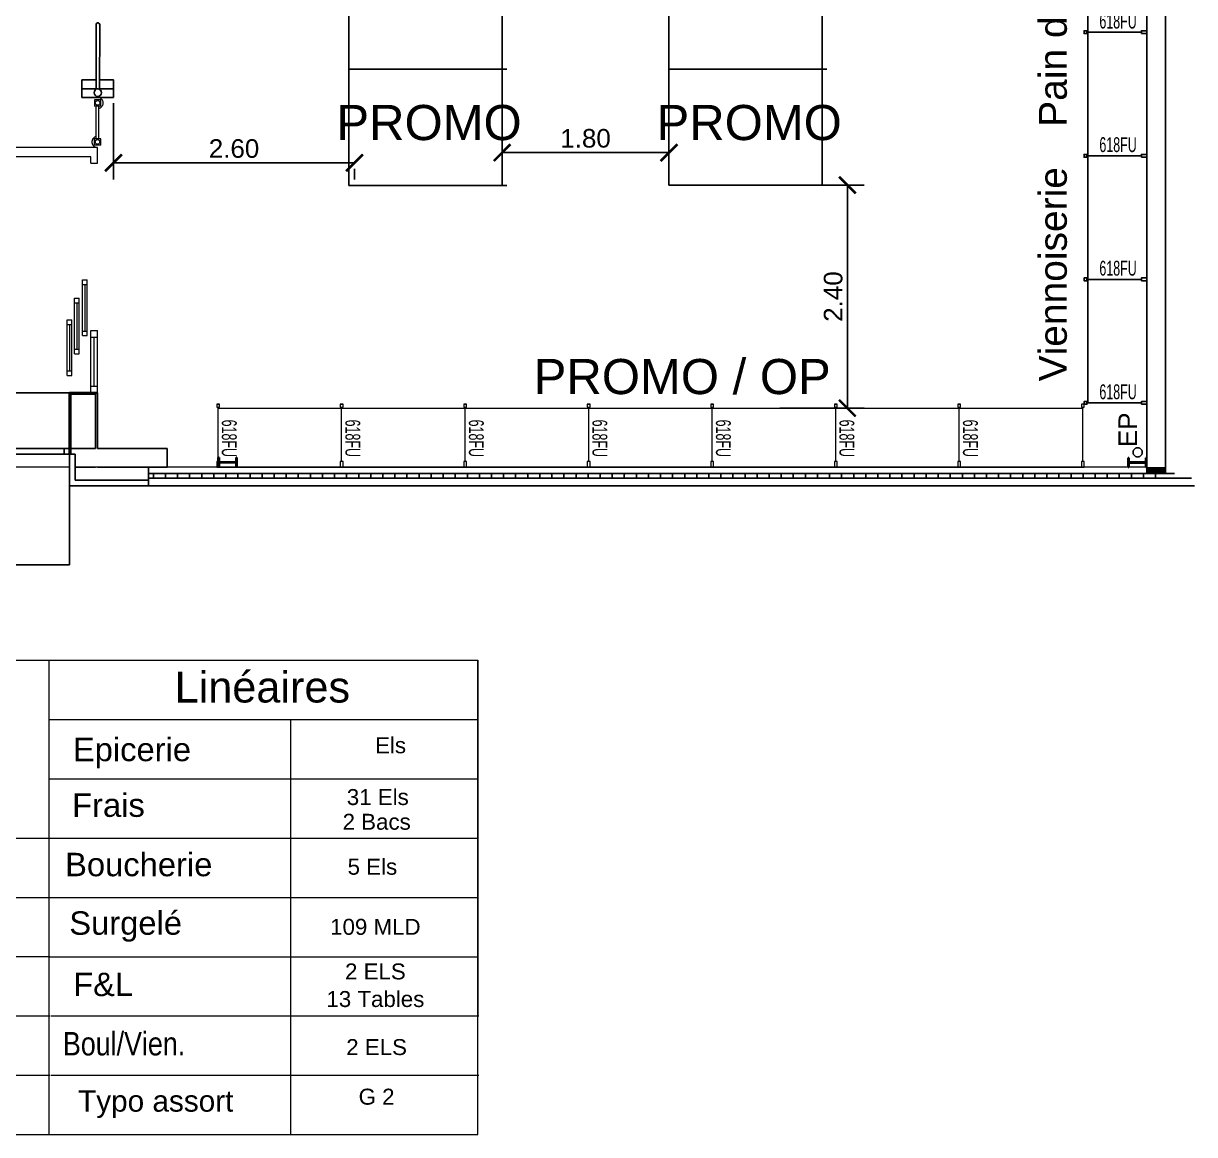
# Model space of a CAD drawing. Header units: millimetres. Extents: x 15590 to 15992, y 1055 to 1132.
# Drawn here: x 15810 to 15822.61, y 1063.52 to 1075.48 of the extents above; entities that cross this region are included whole.
import ezdxf
from ezdxf.enums import TextEntityAlignment as Align

# ---------------------------------------------------------------- set-up
doc = ezdxf.new("R2010")
doc.units = ezdxf.units.MM
doc.header["$MEASUREMENT"] = 0
for name, pattern in [('ACAD_ISO07W100', [3.5, 0.5, -3]), ('Court', [0.25, 0.05, -0.075, 0.05, -0.075]), ('Tirets', [0.004586, 0.002822, -0.001764]), ('Tirets courts A', [0.4, 0.2, -0.2])]:
    doc.linetypes.add(name, pattern=pattern)
doc.layers.get('0').update_dxf_attribs({"lineweight": 9})
for name, color, linetype in [('auvent 3D', 7, 'Continuous'), ('caisse', 7, 'Continuous'), ('DRAUF', 7, 'Continuous'), ('EP', 7, 'Continuous'), ('FAMILLES', 8, 'Continuous'), ('gondole', 6, 'Continuous'), ('murs exterieurs.P', 7, 'Continuous'), ('murs interieurs.P', 7, 'Continuous'), ('structure', 7, 'Continuous')]:
    doc.layers.add(name, color=color, linetype=linetype)
doc.layers.add('Hachures', color=252, linetype='Continuous', lineweight=20)
doc.styles.add('Arial', font='arial.ttf')
doc.styles.add('Arial Narrow', font='ARIALN.TTF', dxfattribs={"height": 0.3})
doc.styles.add('GENERATED_STYLE_2', font='')
doc.styles.get("Standard").update_dxf_attribs({"font": 'swiss.ttf', "height": 0.2})
doc.styles.get('GENERATED_STYLE_2').set_extended_font_data('Arial Occidental')
doc.dimstyles.get("Standard").update_dxf_attribs({"dimtxt": 0.2, "dimasz": 0.18, "dimexe": 0.18, "dimexo": 0.0625, "dimgap": 0.05, "dimtad": 1, "dimzin": 4, "dimdsep": 46, "dimtxsty": 'Standard', "dimblk": 'ARCHTICK', "dimcen": 0.09, "dimadec": 0, "dimazin": 0, "dimtfac": 1, "dimtofl": 0, "dimtmove": 0, "dimatfit": 3, "dimfxl": 1, "dimtolj": 1, "dimtzin": 0, "dimarcsym": 0})

# ---------------------------------------------------------------- blocks, each defined once
blk = doc.blocks.new('M618FU-1330')
for points in [[(-0.637, 1.345), (-0.647, 1.345), (-0.647, 1.36), (-0.677, 1.36), (-0.677, 1.33), (-0.647, 1.33), (-0.647, 1.345), (-0.637, 1.345)], [(-0.06, 1.345), (-0.637, 1.345)], [(-0.636, 0.015), (-0.636, 1.345)], [(-0.637, 0.015), (-0.647, 0.015), (-0.647, 0.03), (-0.677, 0.03), (-0.677, 0), (-0.647, 0), (-0.647, 0.015), (-0.637, 0.015)], [(-0.06, 0.015), (-0.637, 0.015)]]:
    blk.add_lwpolyline(points)
for points in [[(-0.06, 1.33), (0, 1.33), (0, 1.36), (-0.06, 1.36)], [(-0.06, 0), (0, 0), (0, 0.03), (-0.06, 0.03)]]:
    blk.add_lwpolyline(points, close=True)
at = {"color": 7, "lineweight": 25}
blk.add_lwpolyline([(0, 0.03), (0, 1.33)], dxfattribs=at)
at = {"color": 151, "lineweight": 15, "width": 0.6}
blk.add_text('618FU', height=0.16, dxfattribs=at).set_placement((-0.11, 0.135), align=Align.MIDDLE_RIGHT)
blk = doc.blocks.new('A$C6195')
at = {"color": 1}
for points in [[(0.04, 1.345), (0.03, 1.345), (0.03, 1.36), (0, 1.36), (0, 1.33), (0.03, 1.33), (0.03, 1.345), (0.04, 1.345)], [(0.041, 0.015), (0.041, 1.345)], [(0.617, 1.345), (0.041, 1.345)], [(0.04, 0.015), (0.03, 0.015), (0.03, 0.03), (0, 0.03), (0, 0), (0.03, 0), (0.03, 0.015), (0.04, 0.015)], [(0.041, 0.015), (0.031, 0.015), (0.031, 0.03), (0.001, 0.03), (0.001, 0), (0.031, 0), (0.031, 0.015), (0.041, 0.015)], [(0.617, 0.015), (0.04, 0.015)], [(0.617, 0.015), (0.041, 0.015)]]:
    blk.add_lwpolyline(points, dxfattribs=at)
for points in [[(0.617, 1.33), (0.677, 1.33), (0.677, 1.36), (0.617, 1.36)], [(0.617, 0), (0.677, 0), (0.677, 0.03), (0.617, 0.03)], [(0.617, 0), (0.676, 0), (0.676, 0.03), (0.617, 0.03)]]:
    blk.add_lwpolyline(points, close=True, dxfattribs=at)
at = {"color": 1, "lineweight": 25}
blk.add_lwpolyline([(0.676, 0.03), (0.676, 1.33)], dxfattribs=at)
at = {"color": 1, "lineweight": 15, "width": 0.6}
blk.add_text('618FU', height=0.16, dxfattribs=at).set_placement((0.567, 0.135), align=Align.MIDDLE_RIGHT)
blk = doc.blocks.new('_ArchTick')
at = {"color": 0, "linetype": 'ByBlock', "const_width": 0.15}
blk.add_lwpolyline([(-0.5, -0.5), (0.5, 0.5)], dxfattribs=at)
blk = doc.blocks.new('*D296')
at = {"color": 0, "lineweight": -2, "transparency": 16777216}
for p, q in [((15810.965, 1074.621), (15810.965, 1073.799)), ((15813.56, 1073.979), (15810.965, 1073.979)), ((15813.56, 1073.916), (15813.56, 1073.799))]:
    blk.add_line(p, q, dxfattribs=at)
at = {"layer": 'DEFPOINTS', "color": 0, "transparency": 16777216}
for p in [(15810.965, 1074.684), (15810.965, 1073.979), (15813.56, 1073.979)]:
    blk.add_point(p, dxfattribs=at)
at = {"color": 0, "lineweight": -2, "transparency": 16777216, "xscale": 0.18, "yscale": 0.18, "zscale": 0.18, "rotation": 180}
blk.add_blockref('_ArchTick', (15810.965, 1073.979), dxfattribs=at)
at = {"color": 0, "lineweight": -2, "transparency": 16777216, "xscale": 0.18, "yscale": 0.18, "zscale": 0.18}
blk.add_blockref('_ArchTick', (15813.56, 1073.979), dxfattribs=at)
at = {"color": 0, "transparency": 16777216, "insert": (15812.263, 1074.132), "char_height": 0.2, "attachment_point": 5}
blk.add_mtext('\\A1;2.60', dxfattribs=at)
blk = doc.blocks.new('*D304')
at = {"color": 0, "lineweight": -2, "transparency": 16777216}
for p, q in [((15817.991, 1073.74), (15819.047, 1073.74)), ((15818.867, 1073.74), (15818.867, 1071.339)), ((15818.139, 1071.339), (15819.047, 1071.339))]:
    blk.add_line(p, q, dxfattribs=at)
at = {"layer": 'DEFPOINTS', "color": 0, "transparency": 16777216}
for p in [(15817.929, 1073.74), (15818.077, 1071.339), (15818.867, 1071.339)]:
    blk.add_point(p, dxfattribs=at)
at = {"color": 0, "lineweight": -2, "transparency": 16777216, "xscale": 0.18, "yscale": 0.18, "zscale": 0.18}
for p, rotation in [((15818.867, 1073.74), 90), ((15818.867, 1071.339), 270)]:
    blk.add_blockref('_ArchTick', p, dxfattribs=dict(at, rotation=rotation))
at = {"color": 0, "transparency": 16777216, "insert": (15818.715, 1072.54), "char_height": 0.2, "attachment_point": 5, "rotation": 90}
blk.add_mtext('\\A1;2.40', dxfattribs=at)
blk = doc.blocks.new('A$C366C29EA')
at = {"color": 3}
for p, q in [((-0.05, 0), (-0.05, 1.7)), ((1.2, 0.05), (1.2, 1.7)), ((-0.05, 0.05), (1.2, 0.05))]:
    blk.add_line(p, q, dxfattribs=at)
at = {"layer": 'DRAUF', "color": 3}
blk.add_line((1.2, 1.7), (-0.05, 1.7), dxfattribs=at)
blk = doc.blocks.new('*D305')
at = {"color": 0, "lineweight": -2, "transparency": 16777216}
for p, q in [((15815.15, 1074.299), (15815.15, 1073.909)), ((15816.946, 1074.3), (15816.946, 1073.909)), ((15815.15, 1074.089), (15816.946, 1074.089))]:
    blk.add_line(p, q, dxfattribs=at)
at = {"layer": 'DEFPOINTS', "color": 0, "transparency": 16777216}
for p in [(15815.15, 1074.361), (15816.946, 1074.363), (15816.946, 1074.089)]:
    blk.add_point(p, dxfattribs=at)
at = {"color": 0, "lineweight": -2, "transparency": 16777216, "xscale": 0.18, "yscale": 0.18, "zscale": 0.18, "rotation": 180}
blk.add_blockref('_ArchTick', (15815.15, 1074.089), dxfattribs=at)
at = {"color": 0, "lineweight": -2, "transparency": 16777216, "xscale": 0.18, "yscale": 0.18, "zscale": 0.18}
blk.add_blockref('_ArchTick', (15816.946, 1074.089), dxfattribs=at)
at = {"color": 0, "transparency": 16777216, "insert": (15816.048, 1074.242), "char_height": 0.2, "attachment_point": 5}
blk.add_mtext('\\A1;1.80', dxfattribs=at)
blk = doc.blocks.new('portique automatique')
for p, q in [((0.171, 1.78), (-0.171, 1.78)), ((-0.171, 1.59), (-0.171, 1.78)), ((0.171, 1.78), (0.171, 1.59)), ((-0.022, 1.69), (-0.171, 1.69)), ((-0.021, 1.696), (-0.022, 0.996)), ((0.018, 1.696), (0.018, 0.996)), ((0.171, 1.69), (0.018, 1.69)), ((-0.022, 1.59), (-0.171, 1.59)), ((0.171, 1.59), (0.018, 1.59)), ((-0.022, 0.085), (-0.023, 0.786)), ((0.017, 0.086), (0.017, 0.786)), ((-0.023, 0.19), (-0.171, 0.19)), ((-0.171, 0.19), (-0.171, 0)), ((0.171, 0.19), (0.017, 0.19)), ((0.171, 0.19), (0.171, 0)), ((-0.023, 0.09), (-0.171, 0.09)), ((0.171, 0), (-0.171, 0)), ((0.003, 0.09), (-0.007, 0.09)), ((0.171, 0.09), (0.017, 0.09))]:
    blk.add_line(p, q)
for centre in [(-0.002, 1.731), (-0.002, 0.05)]:
    blk.add_circle(centre, 0.04)
for centre, start, end in [((-0.002, 1.001), 166.4609, 346.4609), ((-0.003, 0.781), 346.4609, 166.4609)]:
    blk.add_arc(centre, 0.0206, start, end)

msp = doc.modelspace()

# ---------------------------------------------------------------- hatches: boundary and pattern name
at = {"layer": 'murs exterieurs.P', "linetype": 'Continuous', "ltscale": 1000}
h = msp.add_hatch(dxfattribs=at)
h.set_pattern_fill('ISOLANT_POLYSTYRENE_0005', color=256, scale=0.1, angle=90, style=0, pattern_type=2)
h.set_pattern_definition([(90, (15784.3553, 1074.85421), (-0.13, 8e-18), []), (180, (15784.3553, 1074.85421), (-8e-18, -0.13), [])])
h.paths.add_polyline_path([(15811.343, 1070.584), (15822.193, 1070.584), (15822.193, 1070.634), (15811.343, 1070.634)], flags=0)
for points in [[(15822.093, 1070.634), (15822.193, 1070.634), (15822.193, 1070.704), (15822.093, 1070.704)], [(15822.293, 1070.704), (15822.193, 1070.704), (15822.193, 1070.634), (15822.293, 1070.634)]]:
    msp.add_hatch(color=256, dxfattribs=at).paths.add_polyline_path(points, flags=0)

# ---------------------------------------------------------------- linework, layer by layer
at = {"linetype": 'Continuous'}
for p, q in [((15810.829, 1074.659), (15810.759, 1074.659)), ((15810.759, 1074.659), (15810.759, 1074.589)), ((15810.829, 1074.589), (15810.829, 1074.659)), ((15810.829, 1074.589), (15810.759, 1074.589)), ((15810.829, 1074.589), (15810.759, 1074.589)), ((15810.778, 1074.239), (15810.778, 1074.589)), ((15810.809, 1074.239), (15810.809, 1074.589)), ((15810.828, 1074.239), (15810.758, 1074.239)), ((15810.758, 1074.239), (15810.758, 1074.169)), ((15810.828, 1074.169), (15810.758, 1074.169)), ((15810.828, 1074.169), (15810.828, 1074.239))]:
    msp.add_line(p, q, dxfattribs=at)
for p, q in [((15810.793, 1074.144), (15808.493, 1074.144)), ((15810.723, 1074.044), (15808.494, 1074.044)), ((15810.723, 1073.974), (15810.723, 1074.044)), ((15810.793, 1073.974), (15810.793, 1074.144)), ((15810.723, 1073.974), (15810.793, 1073.974)), ((15810.723, 1073.974), (15810.793, 1073.974)), ((15810.633, 1072.119), (15810.633, 1072.719)), ((15810.633, 1072.719), (15810.683, 1072.719)), ((15810.633, 1072.669), (15810.683, 1072.669)), ((15810.658, 1072.669), (15810.658, 1072.169)), ((15810.683, 1072.119), (15810.683, 1072.719)), ((15810.547, 1071.923), (15810.547, 1072.523)), ((15810.547, 1072.523), (15810.597, 1072.523)), ((15810.597, 1071.923), (15810.597, 1072.523)), ((15810.547, 1072.473), (15810.597, 1072.473)), ((15810.572, 1072.473), (15810.572, 1071.973)), ((15810.466, 1071.689), (15810.466, 1072.289)), ((15810.466, 1072.289), (15810.516, 1072.289)), ((15810.516, 1071.689), (15810.516, 1072.289)), ((15810.466, 1072.239), (15810.516, 1072.239)), ((15810.491, 1072.239), (15810.491, 1071.739)), ((15810.633, 1072.169), (15810.683, 1072.169)), ((15810.723, 1071.504), (15810.723, 1072.174)), ((15810.723, 1072.174), (15810.793, 1072.174)), ((15810.793, 1071.504), (15810.793, 1072.174)), ((15810.633, 1072.119), (15810.683, 1072.119)), ((15810.723, 1072.104), (15810.793, 1072.104)), ((15810.755, 1072.104), (15810.755, 1071.574)), ((15810.547, 1071.973), (15810.597, 1071.973)), ((15810.547, 1071.923), (15810.597, 1071.923)), ((15810.466, 1071.739), (15810.516, 1071.739)), ((15810.466, 1071.689), (15810.516, 1071.689)), ((15810.723, 1071.574), (15810.793, 1071.574)), ((15810.723, 1071.504), (15810.793, 1071.504)), ((15810.493, 1070.704), (15804.493, 1070.704)), ((15822.093, 1070.704), (15810.553, 1070.704)), ((15810.268, 1068.626), (15810.268, 1063.52)), ((15814.887, 1064.797), (15814.887, 1068.626)), ((15814.887, 1068.626), (15814.887, 1064.797)), ((15814.887, 1063.52), (15814.887, 1068.626)), ((15810.268, 1067.988), (15814.887, 1067.988)), ((15812.871, 1067.988), (15812.871, 1063.52)), ((15810.268, 1067.35), (15814.887, 1067.35)), ((15814.887, 1066.711), (15814.887, 1067.35)), ((15804.062, 1066.711), (15814.887, 1066.711)), ((15804.062, 1066.073), (15810.28, 1066.073)), ((15810.28, 1066.073), (15814.887, 1066.073)), ((15810.28, 1065.435), (15800.572, 1065.435)), ((15810.28, 1065.435), (15814.887, 1065.435)), ((15800.572, 1064.797), (15810.28, 1064.797)), ((15810.292, 1064.797), (15814.899, 1064.797)), ((15800.572, 1064.158), (15810.28, 1064.158)), ((15810.292, 1064.158), (15814.899, 1064.158)), ((15800.572, 1063.52), (15814.887, 1063.52))]:
    msp.add_line(p, q)
for centre in [(15810.794, 1074.624), (15810.793, 1074.204)]:
    msp.add_circle(centre, 0.025, dxfattribs=at)
at = {"linetype": 'ACAD_ISO07W100', "ltscale": 0.3}
for centre, start, end in [((15810.794, 1074.624), 285.441, 254.5089), ((15810.793, 1074.204), 105.441, 74.5089)]:
    msp.add_arc(centre, 0.06, start, end, dxfattribs=at)
at = {"layer": 'auvent 3D', "linetype": 'Tirets courts A', "ltscale": 1000, "flags": 128}
msp.add_lwpolyline([(15810.493, 1071.504), (15810.493, 1069.654), (15804.493, 1069.654), (15804.493, 1071.504)], close=True, dxfattribs=at)
at = {"layer": 'EP', "linetype": 'Tirets', "ltscale": 1000}
msp.add_circle((15821.993, 1070.863), 0.05, dxfattribs=at)
at = {"layer": 'Hachures'}
msp.add_line((15800.572, 1068.626), (15814.887, 1068.626), dxfattribs=at)
at = {"layer": 'murs exterieurs.P', "linetype": 'Continuous', "ltscale": 1000}
for p, q in [((15808.553, 1070.904), (15810.433, 1070.904)), ((15810.493, 1070.904), (15810.433, 1070.904)), ((15810.433, 1070.904), (15810.433, 1070.844)), ((15810.493, 1070.844), (15810.493, 1070.904)), ((15808.553, 1070.844), (15810.433, 1070.844)), ((15810.433, 1070.844), (15810.493, 1070.844)), ((15811.343, 1070.634), (15811.343, 1070.704)), ((15811.343, 1070.634), (15811.343, 1070.584)), ((15811.343, 1070.584), (15811.343, 1070.634)), ((15822.093, 1070.704), (15822.093, 1070.634)), ((15822.293, 1070.634), (15822.293, 1070.704)), ((15811.343, 1070.584), (15811.343, 1070.504)), ((15811.343, 1070.584), (15822.573, 1070.584)), ((15811.343, 1070.504), (15811.343, 1070.584))]:
    msp.add_line(p, q, dxfattribs=at)
at = {"layer": 'murs exterieurs.P', "color": 31, "linetype": 'Continuous', "lineweight": 25, "ltscale": 1000}
for p, q in [((15810.493, 1070.704), (15810.493, 1070.904)), ((15811.343, 1070.704), (15811.343, 1070.634)), ((15822.388, 1070.634), (15811.343, 1070.634))]:
    msp.add_line(p, q, dxfattribs=at)
at = {"layer": 'murs exterieurs.P', "linetype": 'Continuous', "ltscale": 1000, "flags": 128}
for points in [[(15822.093, 1096.502), (15822.093, 1070.704)], [(15822.293, 1070.704), (15822.293, 1096.502)], [(15810.493, 1070.843), (15810.493, 1070.504)], [(15810.553, 1070.843), (15810.503, 1070.843)], [(15810.553, 1070.564), (15810.553, 1070.843)], [(15810.493, 1070.504), (15811.343, 1070.504)], [(15811.343, 1070.564), (15810.553, 1070.564)], [(15811.343, 1070.504), (15811.343, 1070.564)], [(15811.343, 1070.504), (15822.606, 1070.504)]]:
    msp.add_lwpolyline(points, dxfattribs=at)
at = {"layer": 'murs exterieurs.P', "color": 31, "linetype": 'Continuous', "lineweight": 25, "ltscale": 1000, "flags": 128}
for points in [[(15810.773, 1070.904), (15810.493, 1070.904)], [(15811.543, 1070.904), (15810.793, 1070.904)], [(15811.543, 1070.704), (15811.543, 1070.904)], [(15810.553, 1070.704), (15810.773, 1070.704)], [(15810.793, 1070.704), (15811.543, 1070.704)]]:
    msp.add_lwpolyline(points, dxfattribs=at)
at = {"layer": 'murs interieurs.P', "linetype": 'Continuous', "ltscale": 1000, "flags": 128}
for points in [[(15822.093, 1074.755), (15822.093, 1074.805)], [(15822.093, 1073.755), (15822.093, 1073.805)], [(15822.093, 1072.755), (15822.093, 1072.805)]]:
    msp.add_lwpolyline(points, dxfattribs=at)
at = {"layer": 'murs interieurs.P', "color": 160, "linetype": 'Continuous', "lineweight": 35, "ltscale": 1000, "flags": 128}
for points in [[(15810.493, 1071.504), (15810.493, 1070.843)], [(15810.793, 1071.504), (15810.493, 1071.504)], [(15810.503, 1070.843), (15810.503, 1071.494)], [(15810.503, 1071.494), (15810.773, 1071.494)]]:
    msp.add_lwpolyline(points, dxfattribs=at)
at = {"layer": 'murs interieurs.P', "linetype": 'Court', "ltscale": 1000, "flags": 128}
for points in [[(15810.793, 1070.904), (15810.793, 1071.504)], [(15810.773, 1071.494), (15810.773, 1070.904)]]:
    msp.add_lwpolyline(points, dxfattribs=at)
at = {"layer": 'structure', "color": 160, "linetype": 'Continuous', "lineweight": 35, "ltscale": 1000}
for p, q in [((15812.102, 1070.807), (15812.093, 1070.807)), ((15812.093, 1070.807), (15812.093, 1070.707)), ((15812.102, 1070.765), (15812.102, 1070.807)), ((15812.102, 1070.707), (15812.102, 1070.748)), ((15812.279, 1070.759), (15812.107, 1070.759)), ((15812.107, 1070.754), (15812.279, 1070.754)), ((15812.293, 1070.807), (15812.285, 1070.807)), ((15812.285, 1070.807), (15812.285, 1070.765)), ((15812.285, 1070.748), (15812.285, 1070.707)), ((15812.293, 1070.707), (15812.293, 1070.807)), ((15821.898, 1070.804), (15821.889, 1070.804)), ((15821.889, 1070.804), (15821.889, 1070.704)), ((15821.898, 1070.762), (15821.898, 1070.804)), ((15821.898, 1070.704), (15821.898, 1070.745)), ((15822.075, 1070.757), (15821.903, 1070.757)), ((15821.903, 1070.751), (15822.075, 1070.751)), ((15822.089, 1070.804), (15822.081, 1070.804)), ((15822.081, 1070.804), (15822.081, 1070.762)), ((15822.081, 1070.745), (15822.081, 1070.704)), ((15822.089, 1070.704), (15822.089, 1070.804)), ((15812.093, 1070.707), (15812.102, 1070.707)), ((15812.285, 1070.707), (15812.293, 1070.707)), ((15821.889, 1070.704), (15821.898, 1070.704)), ((15822.081, 1070.704), (15822.089, 1070.704))]:
    msp.add_line(p, q, dxfattribs=at)
for centre, start, end in [((15812.107, 1070.765), 180, 270), ((15812.107, 1070.748), 90, 180), ((15812.279, 1070.765), 270, 0), ((15812.279, 1070.748), 0, 90), ((15821.903, 1070.762), 180, 270), ((15821.903, 1070.745), 90, 180), ((15822.075, 1070.762), 270, 0), ((15822.075, 1070.745), 0, 90)]:
    msp.add_arc(centre, 0.0056, start, end, dxfattribs=at)

# ---------------------------------------------------------------- block references
at = {"rotation": 270}
for p in [(15812.077, 1071.38), (15813.407, 1071.38), (15814.737, 1071.38), (15816.067, 1071.38), (15817.397, 1071.38), (15818.727, 1071.38), (15820.057, 1071.38)]:
    msp.add_blockref('A$C6195', p, dxfattribs=at)
at = {"layer": 'caisse', "xscale": -1, "rotation": 359.9749597738252}
msp.add_blockref('portique automatique', (15810.794, 1074.684), dxfattribs=at)
at = {"layer": 'DRAUF', "color": 3, "rotation": 90}
for p in [(15815.2, 1075.036), (15818.646, 1075.038), (15815.2, 1073.786), (15818.646, 1073.788)]:
    msp.add_blockref('A$C366C29EA', p, dxfattribs=at)
at = {"layer": 'gondole'}
for p in [(15822.093, 1075.37), (15822.093, 1074.04), (15822.093, 1072.71), (15822.093, 1071.38)]:
    msp.add_blockref('M618FU-1330', p, dxfattribs=at)

# ---------------------------------------------------------------- texts
at = {"style": 'Arial Narrow'}
msp.add_text('Boul/Vien.', height=0.2521, dxfattribs=at).set_placement((15810.421, 1064.372))
at = {"attachment_point": 2, "style": 'Arial Narrow'}
for s, insert, char_height, width in [('{\\fArial|b0|i0|c0|p34;\\C1;PROMO }', (15814.363, 1074.602), 0.37811, 11.06971), ('{\\fArial|b0|i0|c0|p34;\\C1;PROMO }', (15817.81, 1074.602), 0.37811, 11.06971), ('{\\fArial|b0|i0|c0|p34;\\C1;PROMO / OP }', (15817.089, 1071.868), 0.37811, 11.06971), ('{\\fArial|b0|i0|c0|p34;\\C1;Linéaires}', (15812.568, 1068.504), 0.33333, 62.1978), ('{\\fArial|b0|i0|c0|p34;Epicerie}', (15811.164, 1067.791), 0.25208, 124.3956), ('{\\fArial|b0|i0|c0|p34; Els}', (15813.915, 1067.796), 0.17187, 124.3956), ('{\\fArial|b0|i0|c0|p34;31 Els}', (15813.811, 1067.239), 0.17187, 124.3956), ('{\\fArial|b0|i0|c0|p34;Frais }', (15810.911, 1067.192), 0.25208, 124.3956), ('{\\fArial|b0|i0|c0|p34;2 Bacs}', (15813.799, 1066.973), 0.17187, 124.3956), ('{\\fArial|b0|i0|c0|p34;Boucherie}', (15811.237, 1066.553), 0.25208, 124.3956), ('{\\fArial|b0|i0|c0|p34;5 Els}', (15813.753, 1066.489), 0.17187, 124.3956), ('{\\fArial|b0|i0|c0|p34;Surgelé}', (15811.096, 1065.923), 0.25208, 124.3956), ('\\pt62.217;{\\fArial|b0|i0|c0|p34;109 MLD }', (15813.785, 1065.842), 0.17187, 124.3956), ('{\\fArial|b0|i0|c0|p34;2 ELS}', (15813.785, 1065.362), 0.17187, 124.3956), ('{\\fArial|b0|i0|c0|p34;F&L}', (15810.854, 1065.263), 0.25208, 124.3956), ('{\\fArial|b0|i0|c0|p34;13 Tables}', (15813.785, 1065.065), 0.17187, 124.3956), ('{\\fArial|b0|i0|c0|p34;2 ELS}', (15813.798, 1064.548), 0.17187, 124.3956), ('{\\fArial|b0|i0|c0|p34;\\C1;Typo assort}', (15811.42, 1063.996), 0.22916, 62.1978), ('{\\fArial|b0|i0|c0|p34;G 2}', (15813.798, 1064.014), 0.17187, 124.3956)]:
    msp.add_mtext(s, dxfattribs=dict(at, insert=insert, char_height=char_height, width=width))
at = {"layer": 'EP', "linetype": 'Continuous', "insert": (15821.886, 1071.106), "char_height": 0.2, "attachment_point": 5, "rotation": 90, "style": 'GENERATED_STYLE_2'}
msp.add_mtext('{EP}', dxfattribs=at)
at = {"layer": 'FAMILLES', "color": 0, "char_height": 0.3, "width": 7.36144, "attachment_point": 1, "rotation": 90, "style": 'Arial'}
for s, insert in [('Pain de Mie', (15820.93, 1074.367)), ('Viennoiserie', (15820.93, 1071.627))]:
    msp.add_mtext(s, dxfattribs=dict(at, insert=insert))

# ---------------------------------------------------------------- dimensions: what is measured, and where the dimension line sits
for base, p1, p2, picture, middle in [((15810.9649, 1073.9789), (15813.5602, 1073.9789), (15810.9649, 1074.6837), '*D296', (15812.2625, 1074.1317)), ((15816.946, 1074.089), (15815.15, 1074.361), (15816.946, 1074.363), '*D305', (15816.048, 1074.242))]:
    dim = msp.add_linear_dim(base=base, p1=p1, p2=p2, dimstyle='Standard')
    dim.commit()
    dim.dimension.update_dxf_attribs({"geometry": picture, "text_midpoint": middle})
dim = msp.add_linear_dim(base=(15818.867, 1071.339), p1=(15817.929, 1073.74), p2=(15818.077, 1071.339), angle=90, dimstyle='Standard')
dim.commit()
dim.dimension.update_dxf_attribs({"geometry": '*D304', "text_midpoint": (15818.715, 1072.54)})

doc.saveas('drawing.dxf')
